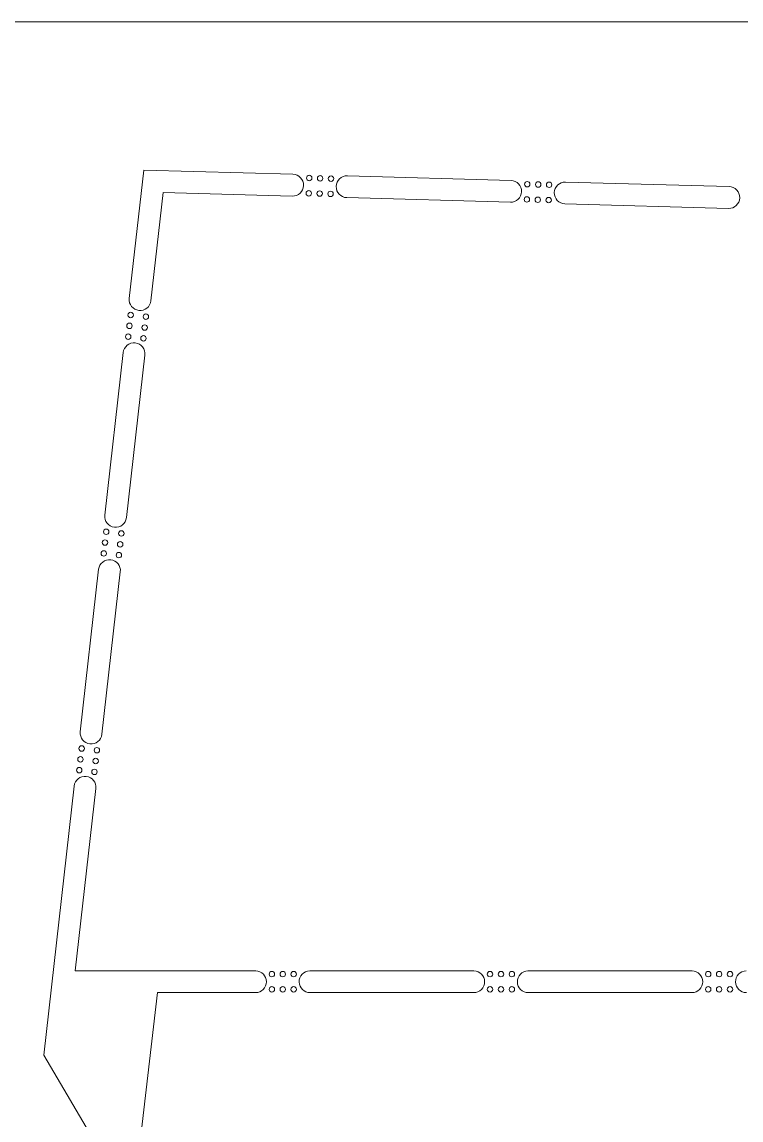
# Model space of a CAD drawing. Header units: inches. Extents: x 16.7 to 31.3, y 1.4 to 10.6.
# Drawn here: x 24 to 26.595, y 6.614 to 10.578 of the extents above; entities that cross this region are included whole.
import ezdxf

# ---------------------------------------------------------------- set-up
doc = ezdxf.new("R2010")
doc.units = ezdxf.units.IN
doc.header["$MEASUREMENT"] = 0
doc.layers.add('Visible', color=7, linetype='Continuous', lineweight=0)

# ---------------------------------------------------------------- blocks, each defined once
blk = doc.blocks.new('Block_139')
at = {"layer": 'Visible', "color": 7, "lineweight": 0}
blk.add_open_spline([(24.1884, 7.8193), (24.1909, 7.8409), (24.2104, 7.8565), (24.232, 7.854), (24.2536, 7.8516), (24.2691, 7.8321), (24.2667, 7.8105)], degree=3, knots=[0, 0, 0, 0, 1, 1, 1, 2, 2, 2, 2], dxfattribs=at)
blk = doc.blocks.new('Block_140')
at = {"layer": 'Visible', "color": 7, "lineweight": 0}
blk.add_circle((24.2156, 7.9549), 0.00984, dxfattribs=at)
blk = doc.blocks.new('Block_141')
at = {"layer": 'Visible', "color": 7, "lineweight": 0}
blk.add_circle((24.2704, 7.9487), 0.00984, dxfattribs=at)
blk = doc.blocks.new('Block_142')
at = {"layer": 'Visible', "color": 7, "lineweight": 0}
blk.add_circle((24.2068, 7.8767), 0.00984, dxfattribs=at)
blk = doc.blocks.new('Block_143')
at = {"layer": 'Visible', "color": 7, "lineweight": 0}
blk.add_circle((24.266, 7.9096), 0.00984, dxfattribs=at)
blk = doc.blocks.new('Block_144')
at = {"layer": 'Visible', "color": 7, "lineweight": 0}
blk.add_circle((24.2112, 7.9158), 0.00984, dxfattribs=at)
blk = doc.blocks.new('Block_145')
at = {"layer": 'Visible', "color": 7, "lineweight": 0}
blk.add_circle((24.2616, 7.8705), 0.00984, dxfattribs=at)
blk = doc.blocks.new('Block_146')
at = {"layer": 'Visible', "color": 7, "lineweight": 0}
blk.add_open_spline([(24.2888, 8.0061), (24.2863, 7.9845), (24.2668, 7.969), (24.2452, 7.9714), (24.2236, 7.9738), (24.2081, 7.9933), (24.2105, 8.0149)], degree=3, knots=[0, 0, 0, 0, 1, 1, 1, 2, 2, 2, 2], dxfattribs=at)
blk = doc.blocks.new('Block_147')
at = {"layer": 'Visible', "color": 7, "lineweight": 0}
blk.add_line((24.355, 8.5929), (24.2888, 8.0061), dxfattribs=at)
blk = doc.blocks.new('Block_148')
at = {"layer": 'Visible', "color": 7, "lineweight": 0}
blk.add_line((24.4434, 9.3753), (24.3771, 8.7885), dxfattribs=at)
blk = doc.blocks.new('Block_149')
at = {"layer": 'Visible', "color": 7, "lineweight": 0}
blk.add_line((24.2667, 7.8105), (24.1923, 7.1524), dxfattribs=at)
blk = doc.blocks.new('Block_150')
at = {"layer": 'Visible', "color": 7, "lineweight": 0}
blk.add_line((24.0787, 6.8483), (24.1884, 7.8193), dxfattribs=at)
blk = doc.blocks.new('Block_151')
at = {"layer": 'Visible', "color": 7, "lineweight": 0}
blk.add_line((24.2989, 8.7973), (24.3652, 9.3841), dxfattribs=at)
blk = doc.blocks.new('Block_152')
at = {"layer": 'Visible', "color": 7, "lineweight": 0}
blk.add_line((24.2105, 8.0149), (24.2768, 8.6017), dxfattribs=at)
blk = doc.blocks.new('Block_188')
at = {"layer": 'Visible', "color": 7, "lineweight": 0}
blk.add_open_spline([(25.1724, 9.9434), (25.1507, 9.944), (25.1336, 9.9621), (25.1342, 9.9838), (25.1348, 10.0056), (25.1529, 10.0227), (25.1746, 10.0221)], degree=3, knots=[0, 0, 0, 0, 1, 1, 1, 2, 2, 2, 2], dxfattribs=at)
blk = doc.blocks.new('Block_189')
at = {"layer": 'Visible', "color": 7, "lineweight": 0}
blk.add_circle((25.035, 9.9591), 0.00984, dxfattribs=at)
blk = doc.blocks.new('Block_190')
at = {"layer": 'Visible', "color": 7, "lineweight": 0}
blk.add_circle((25.0366, 10.0142), 0.00984, dxfattribs=at)
blk = doc.blocks.new('Block_191')
at = {"layer": 'Visible', "color": 7, "lineweight": 0}
blk.add_circle((25.1137, 9.9568), 0.00984, dxfattribs=at)
blk = doc.blocks.new('Block_192')
at = {"layer": 'Visible', "color": 7, "lineweight": 0}
blk.add_circle((25.0759, 10.013), 0.00984, dxfattribs=at)
blk = doc.blocks.new('Block_193')
at = {"layer": 'Visible', "color": 7, "lineweight": 0}
blk.add_circle((25.0744, 9.958), 0.00984, dxfattribs=at)
blk = doc.blocks.new('Block_194')
at = {"layer": 'Visible', "color": 7, "lineweight": 0}
blk.add_circle((25.1153, 10.0119), 0.00984, dxfattribs=at)
blk = doc.blocks.new('Block_195')
at = {"layer": 'Visible', "color": 7, "lineweight": 0}
blk.add_open_spline([(24.9779, 10.0276), (24.9996, 10.027), (25.0167, 10.0089), (25.0161, 9.9872), (25.0155, 9.9654), (24.9974, 9.9483), (24.9756, 9.9489)], degree=3, knots=[0, 0, 0, 0, 1, 1, 1, 2, 2, 2, 2], dxfattribs=at)
blk = doc.blocks.new('Block_196')
at = {"layer": 'Visible', "color": 7, "lineweight": 0}
blk.add_line((25.1746, 10.0221), (25.7649, 10.0054), dxfattribs=at)
blk = doc.blocks.new('Block_197')
at = {"layer": 'Visible', "color": 7, "lineweight": 0}
blk.add_line((25.7627, 9.9267), (25.1724, 9.9434), dxfattribs=at)
blk = doc.blocks.new('Block_267')
at = {"layer": 'Visible', "color": 7, "lineweight": 0}
blk.add_line((24.8429, 7.0737), (24.4886, 7.0737), dxfattribs=at)
blk = doc.blocks.new('Block_268')
at = {"layer": 'Visible', "color": 7, "lineweight": 0}
blk.add_line((25.6303, 7.0736), (25.0397, 7.0737), dxfattribs=at)
blk = doc.blocks.new('Block_269')
at = {"layer": 'Visible', "color": 7, "lineweight": 0}
blk.add_line((26.4176, 7.0736), (25.8271, 7.0736), dxfattribs=at)
blk = doc.blocks.new('Block_270')
at = {"layer": 'Visible', "color": 7, "lineweight": 0}
blk.add_line((24.4886, 7.0737), (24.3691, 6.036), dxfattribs=at)
blk = doc.blocks.new('Block_301')
at = {"layer": 'Visible', "color": 7, "lineweight": 0}
blk.add_open_spline([(24.2768, 8.6017), (24.2792, 8.6233), (24.2987, 8.6389), (24.3203, 8.6364), (24.342, 8.634), (24.3575, 8.6145), (24.355, 8.5929)], degree=3, knots=[0, 0, 0, 0, 1, 1, 1, 2, 2, 2, 2], dxfattribs=at)
blk = doc.blocks.new('Block_302')
at = {"layer": 'Visible', "color": 7, "lineweight": 0}
blk.add_circle((24.304, 8.7373), 0.00984, dxfattribs=at)
blk = doc.blocks.new('Block_303')
at = {"layer": 'Visible', "color": 7, "lineweight": 0}
blk.add_circle((24.3588, 8.7311), 0.00984, dxfattribs=at)
blk = doc.blocks.new('Block_304')
at = {"layer": 'Visible', "color": 7, "lineweight": 0}
blk.add_circle((24.2952, 8.6591), 0.00984, dxfattribs=at)
blk = doc.blocks.new('Block_305')
at = {"layer": 'Visible', "color": 7, "lineweight": 0}
blk.add_circle((24.3544, 8.692), 0.00984, dxfattribs=at)
blk = doc.blocks.new('Block_306')
at = {"layer": 'Visible', "color": 7, "lineweight": 0}
blk.add_circle((24.2996, 8.6982), 0.00984, dxfattribs=at)
blk = doc.blocks.new('Block_307')
at = {"layer": 'Visible', "color": 7, "lineweight": 0}
blk.add_circle((24.3499, 8.6529), 0.00984, dxfattribs=at)
blk = doc.blocks.new('Block_308')
at = {"layer": 'Visible', "color": 7, "lineweight": 0}
blk.add_open_spline([(24.3771, 8.7885), (24.3747, 8.7669), (24.3552, 8.7514), (24.3336, 8.7538), (24.312, 8.7562), (24.2965, 8.7757), (24.2989, 8.7973)], degree=3, knots=[0, 0, 0, 0, 1, 1, 1, 2, 2, 2, 2], dxfattribs=at)
blk = doc.blocks.new('Block_362')
at = {"layer": 'Visible', "color": 7, "lineweight": 0}
blk.add_open_spline([(26.4184, 7.1523), (26.4398, 7.1519), (26.457, 7.1344), (26.457, 7.113), (26.457, 7.0912), (26.4394, 7.0736), (26.4176, 7.0736)], degree=3, knots=[0, 0, 0, 0, 1, 1, 1, 2, 2, 2, 2], dxfattribs=at)
blk = doc.blocks.new('Block_363')
at = {"layer": 'Visible', "color": 7, "lineweight": 0}
blk.add_circle((26.5554, 7.1405), 0.00984, dxfattribs=at)
blk = doc.blocks.new('Block_364')
at = {"layer": 'Visible', "color": 7, "lineweight": 0}
blk.add_circle((26.5554, 7.0854), 0.00984, dxfattribs=at)
blk = doc.blocks.new('Block_365')
at = {"layer": 'Visible', "color": 7, "lineweight": 0}
blk.add_circle((26.4767, 7.1405), 0.00984, dxfattribs=at)
blk = doc.blocks.new('Block_366')
at = {"layer": 'Visible', "color": 7, "lineweight": 0}
blk.add_circle((26.5161, 7.0854), 0.00984, dxfattribs=at)
blk = doc.blocks.new('Block_367')
at = {"layer": 'Visible', "color": 7, "lineweight": 0}
blk.add_circle((26.5161, 7.1405), 0.00984, dxfattribs=at)
blk = doc.blocks.new('Block_368')
at = {"layer": 'Visible', "color": 7, "lineweight": 0}
blk.add_circle((26.4767, 7.0854), 0.00984, dxfattribs=at)
blk = doc.blocks.new('Block_369')
at = {"layer": 'Visible', "color": 7, "lineweight": 0}
blk.add_open_spline([(26.6145, 7.0736), (26.593, 7.0736), (26.5755, 7.0908), (26.5751, 7.1123), (26.5747, 7.134), (26.5921, 7.1519), (26.6138, 7.1523)], degree=3, knots=[0, 0, 0, 0, 1, 1, 1, 2, 2, 2, 2], dxfattribs=at)
blk = doc.blocks.new('Block_370')
at = {"layer": 'Visible', "color": 7, "lineweight": 0}
blk.add_line((25.8262, 7.1523), (26.4184, 7.1523), dxfattribs=at)
blk = doc.blocks.new('Block_371')
at = {"layer": 'Visible', "color": 7, "lineweight": 0}
blk.add_line((25.0387, 7.1524), (25.6312, 7.1524), dxfattribs=at)
blk = doc.blocks.new('Block_372')
at = {"layer": 'Visible', "color": 7, "lineweight": 0}
blk.add_line((24.1923, 7.1524), (24.8439, 7.1524), dxfattribs=at)
blk = doc.blocks.new('Block_385')
at = {"layer": 'Visible', "color": 7, "lineweight": 0}
blk.add_open_spline([(26.552, 9.9831), (26.5737, 9.9825), (26.5909, 9.9644), (26.5902, 9.9426), (26.5896, 9.9209), (26.5715, 9.9038), (26.5498, 9.9044)], degree=3, knots=[0, 0, 0, 0, 1, 1, 1, 2, 2, 2, 2], dxfattribs=at)
blk = doc.blocks.new('Block_446')
at = {"layer": 'Visible', "color": 7, "lineweight": 0}
blk.add_open_spline([(24.8439, 7.1524), (24.8653, 7.1518), (24.8823, 7.1344), (24.8823, 7.113), (24.8823, 7.0913), (24.8646, 7.0737), (24.8429, 7.0737)], degree=3, knots=[0, 0, 0, 0, 1, 1, 1, 2, 2, 2, 2], dxfattribs=at)
blk = doc.blocks.new('Block_447')
at = {"layer": 'Visible', "color": 7, "lineweight": 0}
blk.add_circle((24.9807, 7.1406), 0.00984, dxfattribs=at)
blk = doc.blocks.new('Block_448')
at = {"layer": 'Visible', "color": 7, "lineweight": 0}
blk.add_circle((24.9807, 7.0855), 0.00984, dxfattribs=at)
blk = doc.blocks.new('Block_449')
at = {"layer": 'Visible', "color": 7, "lineweight": 0}
blk.add_circle((24.9019, 7.1406), 0.00984, dxfattribs=at)
blk = doc.blocks.new('Block_450')
at = {"layer": 'Visible', "color": 7, "lineweight": 0}
blk.add_circle((24.9413, 7.0855), 0.00984, dxfattribs=at)
blk = doc.blocks.new('Block_451')
at = {"layer": 'Visible', "color": 7, "lineweight": 0}
blk.add_circle((24.9413, 7.1406), 0.00984, dxfattribs=at)
blk = doc.blocks.new('Block_452')
at = {"layer": 'Visible', "color": 7, "lineweight": 0}
blk.add_circle((24.9019, 7.0855), 0.00984, dxfattribs=at)
blk = doc.blocks.new('Block_453')
at = {"layer": 'Visible', "color": 7, "lineweight": 0}
blk.add_open_spline([(25.0397, 7.0737), (25.0184, 7.0737), (25.0009, 7.0907), (25.0004, 7.112), (24.9998, 7.1337), (25.017, 7.1518), (25.0387, 7.1524)], degree=3, knots=[0, 0, 0, 0, 1, 1, 1, 2, 2, 2, 2], dxfattribs=at)
blk = doc.blocks.new('Block_542')
at = {"layer": 'Visible', "color": 7, "lineweight": 0}
blk.add_line((24.9756, 9.9489), (24.5097, 9.9621), dxfattribs=at)
blk = doc.blocks.new('Block_543')
at = {"layer": 'Visible', "color": 7, "lineweight": 0}
blk.add_line((26.5498, 9.9044), (25.9595, 9.9211), dxfattribs=at)
blk = doc.blocks.new('Block_544')
at = {"layer": 'Visible', "color": 7, "lineweight": 0}
blk.add_line((24.5097, 9.9621), (24.4655, 9.5709), dxfattribs=at)
blk = doc.blocks.new('Block_545')
at = {"layer": 'Visible', "color": 7, "lineweight": 0}
blk.add_open_spline([(25.6312, 7.1524), (25.6526, 7.1519), (25.6696, 7.1344), (25.6696, 7.113), (25.6696, 7.0913), (25.652, 7.0736), (25.6303, 7.0736)], degree=3, knots=[0, 0, 0, 0, 1, 1, 1, 2, 2, 2, 2], dxfattribs=at)
blk = doc.blocks.new('Block_546')
at = {"layer": 'Visible', "color": 7, "lineweight": 0}
blk.add_circle((25.7681, 7.1406), 0.00984, dxfattribs=at)
blk = doc.blocks.new('Block_547')
at = {"layer": 'Visible', "color": 7, "lineweight": 0}
blk.add_circle((25.7681, 7.0854), 0.00984, dxfattribs=at)
blk = doc.blocks.new('Block_548')
at = {"layer": 'Visible', "color": 7, "lineweight": 0}
blk.add_circle((25.6893, 7.1406), 0.00984, dxfattribs=at)
blk = doc.blocks.new('Block_549')
at = {"layer": 'Visible', "color": 7, "lineweight": 0}
blk.add_circle((25.7287, 7.0854), 0.00984, dxfattribs=at)
blk = doc.blocks.new('Block_550')
at = {"layer": 'Visible', "color": 7, "lineweight": 0}
blk.add_circle((25.7287, 7.1406), 0.00984, dxfattribs=at)
blk = doc.blocks.new('Block_551')
at = {"layer": 'Visible', "color": 7, "lineweight": 0}
blk.add_circle((25.6893, 7.0854), 0.00984, dxfattribs=at)
blk = doc.blocks.new('Block_552')
at = {"layer": 'Visible', "color": 7, "lineweight": 0}
blk.add_open_spline([(25.8271, 7.0736), (25.8057, 7.0736), (25.7882, 7.0907), (25.7878, 7.1121), (25.7873, 7.1339), (25.8045, 7.1519), (25.8262, 7.1523)], degree=3, knots=[0, 0, 0, 0, 1, 1, 1, 2, 2, 2, 2], dxfattribs=at)
blk = doc.blocks.new('Block_553')
at = {"layer": 'Visible', "color": 7, "lineweight": 0}
blk.add_open_spline([(25.9595, 9.9211), (25.9377, 9.9217), (25.9206, 9.9398), (25.9212, 9.9616), (25.9219, 9.9833), (25.94, 10.0004), (25.9617, 9.9998)], degree=3, knots=[0, 0, 0, 0, 1, 1, 1, 2, 2, 2, 2], dxfattribs=at)
blk = doc.blocks.new('Block_554')
at = {"layer": 'Visible', "color": 7, "lineweight": 0}
blk.add_circle((25.8221, 9.9368), 0.00984, dxfattribs=at)
blk = doc.blocks.new('Block_555')
at = {"layer": 'Visible', "color": 7, "lineweight": 0}
blk.add_circle((25.8236, 9.9919), 0.00984, dxfattribs=at)
blk = doc.blocks.new('Block_556')
at = {"layer": 'Visible', "color": 7, "lineweight": 0}
blk.add_circle((25.9008, 9.9346), 0.00984, dxfattribs=at)
blk = doc.blocks.new('Block_557')
at = {"layer": 'Visible', "color": 7, "lineweight": 0}
blk.add_circle((25.863, 9.9908), 0.00984, dxfattribs=at)
blk = doc.blocks.new('Block_558')
at = {"layer": 'Visible', "color": 7, "lineweight": 0}
blk.add_circle((25.8614, 9.9357), 0.00984, dxfattribs=at)
blk = doc.blocks.new('Block_559')
at = {"layer": 'Visible', "color": 7, "lineweight": 0}
blk.add_circle((25.9023, 9.9897), 0.00984, dxfattribs=at)
blk = doc.blocks.new('Block_560')
at = {"layer": 'Visible', "color": 7, "lineweight": 0}
blk.add_open_spline([(25.7649, 10.0054), (25.7867, 10.0048), (25.8038, 9.9866), (25.8032, 9.9649), (25.8026, 9.9432), (25.7844, 9.9261), (25.7627, 9.9267)], degree=3, knots=[0, 0, 0, 0, 1, 1, 1, 2, 2, 2, 2], dxfattribs=at)
blk = doc.blocks.new('Block_561')
at = {"layer": 'Visible', "color": 7, "lineweight": 0}
blk.add_line((25.9617, 9.9998), (26.552, 9.9831), dxfattribs=at)
blk = doc.blocks.new('Block_590')
at = {"layer": 'Visible', "color": 7, "lineweight": 0}
blk.add_open_spline([(24.3652, 9.3841), (24.3676, 9.4058), (24.3871, 9.4213), (24.4087, 9.4188), (24.4303, 9.4164), (24.4459, 9.3969), (24.4434, 9.3753)], degree=3, knots=[0, 0, 0, 0, 1, 1, 1, 2, 2, 2, 2], dxfattribs=at)
blk = doc.blocks.new('Block_591')
at = {"layer": 'Visible', "color": 7, "lineweight": 0}
blk.add_circle((24.3924, 9.5197), 0.00984, dxfattribs=at)
blk = doc.blocks.new('Block_592')
at = {"layer": 'Visible', "color": 7, "lineweight": 0}
blk.add_circle((24.4472, 9.5136), 0.00984, dxfattribs=at)
blk = doc.blocks.new('Block_593')
at = {"layer": 'Visible', "color": 7, "lineweight": 0}
blk.add_circle((24.3835, 9.4415), 0.00984, dxfattribs=at)
blk = doc.blocks.new('Block_594')
at = {"layer": 'Visible', "color": 7, "lineweight": 0}
blk.add_circle((24.4427, 9.4744), 0.00984, dxfattribs=at)
blk = doc.blocks.new('Block_595')
at = {"layer": 'Visible', "color": 7, "lineweight": 0}
blk.add_circle((24.388, 9.4806), 0.00984, dxfattribs=at)
blk = doc.blocks.new('Block_596')
at = {"layer": 'Visible', "color": 7, "lineweight": 0}
blk.add_circle((24.4383, 9.4353), 0.00984, dxfattribs=at)
blk = doc.blocks.new('Block_597')
at = {"layer": 'Visible', "color": 7, "lineweight": 0}
blk.add_open_spline([(24.4655, 9.5709), (24.4631, 9.5493), (24.4436, 9.5338), (24.422, 9.5362), (24.4004, 9.5386), (24.3848, 9.5581), (24.3873, 9.5797)], degree=3, knots=[0, 0, 0, 0, 1, 1, 1, 2, 2, 2, 2], dxfattribs=at)
blk = doc.blocks.new('Block_598')
at = {"layer": 'Visible', "color": 7, "lineweight": 0}
blk.add_line((24.3873, 9.5797), (24.4396, 10.0429), dxfattribs=at)
blk = doc.blocks.new('Block_599')
at = {"layer": 'Visible', "color": 7, "lineweight": 0}
blk.add_line((24.3336, 6.4166), (24.0787, 6.8483), dxfattribs=at)
blk = doc.blocks.new('Block_600')
at = {"layer": 'Visible', "color": 7, "lineweight": 0}
blk.add_line((24.4396, 10.0429), (24.9779, 10.0276), dxfattribs=at)
blk = doc.blocks.new('Block_1089')
at = {"layer": 'Visible', "color": 7, "lineweight": 0}
blk.add_line((16.6678, 10.5775), (31.3322, 10.5775), dxfattribs=at)

msp = doc.modelspace()

# ---------------------------------------------------------------- block references
at = {"layer": 'Visible'}
for name in ['Block_1089', 'Block_598', 'Block_600', 'Block_195', 'Block_190', 'Block_192', 'Block_194', 'Block_188', 'Block_196', 'Block_560', 'Block_555', 'Block_557', 'Block_559', 'Block_553', 'Block_561', 'Block_544', 'Block_542', 'Block_189', 'Block_193', 'Block_191', 'Block_385', 'Block_197', 'Block_554', 'Block_558', 'Block_556', 'Block_543', 'Block_597', 'Block_591', 'Block_592', 'Block_595', 'Block_594', 'Block_593', 'Block_596', 'Block_590', 'Block_151', 'Block_148', 'Block_308', 'Block_302', 'Block_303', 'Block_306', 'Block_305', 'Block_304', 'Block_307', 'Block_152', 'Block_301', 'Block_147', 'Block_146', 'Block_140', 'Block_141', 'Block_144', 'Block_143', 'Block_139', 'Block_142', 'Block_145', 'Block_150', 'Block_149', 'Block_372', 'Block_446', 'Block_449', 'Block_451', 'Block_447', 'Block_453', 'Block_371', 'Block_545', 'Block_548', 'Block_550', 'Block_546', 'Block_552', 'Block_370', 'Block_362', 'Block_365', 'Block_367', 'Block_363', 'Block_369', 'Block_452', 'Block_450', 'Block_448', 'Block_551', 'Block_549', 'Block_547', 'Block_368', 'Block_366', 'Block_364', 'Block_270', 'Block_267', 'Block_268', 'Block_269', 'Block_599']:
    msp.add_blockref(name, (0, 0), dxfattribs=at)

doc.saveas('drawing.dxf')
